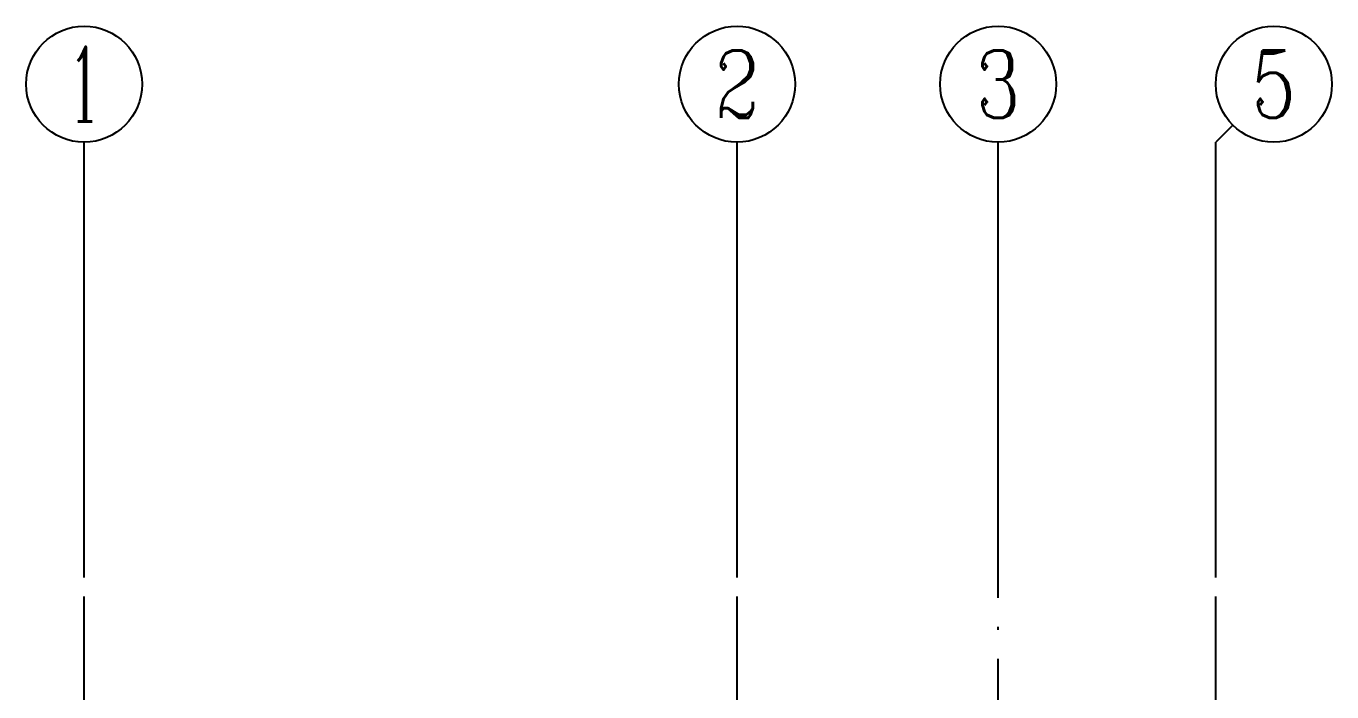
# Model space of a CAD drawing. Extents: x 70918 to 141299, y 54626 to 82696.
# Drawn here: x 71518 to 80518, y 74288 to 78876 of the extents above; entities that cross this region are included whole.
import ezdxf
from ezdxf.enums import TextEntityAlignment as Align

# ---------------------------------------------------------------- set-up
doc = ezdxf.new("R2010")
doc.units = 0
doc.header["$LTSCALE"] = 1000
doc.header["$MEASUREMENT"] = 0
doc.linetypes.add('DOTE', pattern=[2.42, 2, -0.2, 0.02, -0.2])
for name, color, linetype in [('AXIS', 3, 'Continuous'), ('AXIS_TEXT', 7, 'Continuous'), ('DOTE', 1, 'Continuous')]:
    doc.layers.add(name, color=color, linetype=linetype)
doc.styles.add('_TCH_AXIS', font='COMPLEX', dxfattribs={"bigfont": 'GBCBIG'})
doc.styles.add('COMPLEX', font='COMPLEX')

# ---------------------------------------------------------------- blocks, each defined once
blk = doc.blocks.new('_AXISO')
blk.add_circle((0, 0), 0.5)
at = {"layer": 'AXIS_TEXT', "style": 'COMPLEX', "width": 1.041667}
blk.add_attdef('A', text='', height=0.56, dxfattribs=at).set_placement((-0.25, -0.28), (0.25, -0.28), align=Align.FIT)

msp = doc.modelspace()

# ---------------------------------------------------------------- linework, layer by layer
at = {"layer": 'AXIS'}
for p, q in [((79835.4, 78192.7), (79718.2, 78075.5)), ((71918.2, 75075.5), (71918.2, 78075.5)), ((76418.2, 75075.5), (76418.2, 78075.5)), ((78218.2, 75075.5), (78218.2, 78075.5)), ((79718.2, 75075.5), (79718.2, 78075.5))]:
    msp.add_line(p, q, dxfattribs=at)
at = {"layer": 'DOTE', "linetype": 'DOTE'}
for p, q in [((71918.2, 58425.5), (71918.2, 75075.5)), ((76418.2, 58425.5), (76418.2, 75075.5)), ((78218.2, 67675.5), (78218.2, 75075.5)), ((79718.2, 58425.5), (79718.2, 75075.5))]:
    msp.add_line(p, q, dxfattribs=at)

# ---------------------------------------------------------------- block references
at = {"layer": 'AXIS'}
ref = msp.add_blockref('_AXISO', (71918.2, 78475.5), dxfattribs=dict(at, xscale=800, yscale=800, zscale=800))
ref.add_attrib('A', '1', dxfattribs={"layer": 'AXIS_TEXT', "height": 514.7, "style": '_TCH_AXIS'}).set_placement((71807.9, 78218.2), (72028.5, 78218.2), align=Align.FIT)
ref = msp.add_blockref('_AXISO', (76418.2, 78475.5), dxfattribs=dict(at, xscale=800, yscale=800, zscale=800))
ref.add_attrib('A', '2', dxfattribs={"layer": 'AXIS_TEXT', "height": 465.9, "style": '_TCH_AXIS'}).set_placement((76262.9, 78242.5), (76573.6, 78242.5), align=Align.FIT)
ref = msp.add_blockref('_AXISO', (78218.2, 78475.5), dxfattribs=dict(at, xscale=800, yscale=800, zscale=800))
ref.add_attrib('A', '3', dxfattribs={"layer": 'AXIS_TEXT', "height": 465.9, "style": '_TCH_AXIS'}).set_placement((78062.9, 78242.5), (78373.6, 78242.5), align=Align.FIT)
ref = msp.add_blockref('_AXISO', (80118.2, 78475.5), dxfattribs=dict(at, xscale=800, yscale=800, zscale=800))
ref.add_attrib('A', '5', dxfattribs={"layer": 'AXIS_TEXT', "height": 465.9, "style": '_TCH_AXIS'}).set_placement((79962.9, 78242.5), (80273.6, 78242.5), align=Align.FIT)

doc.saveas('drawing.dxf')
